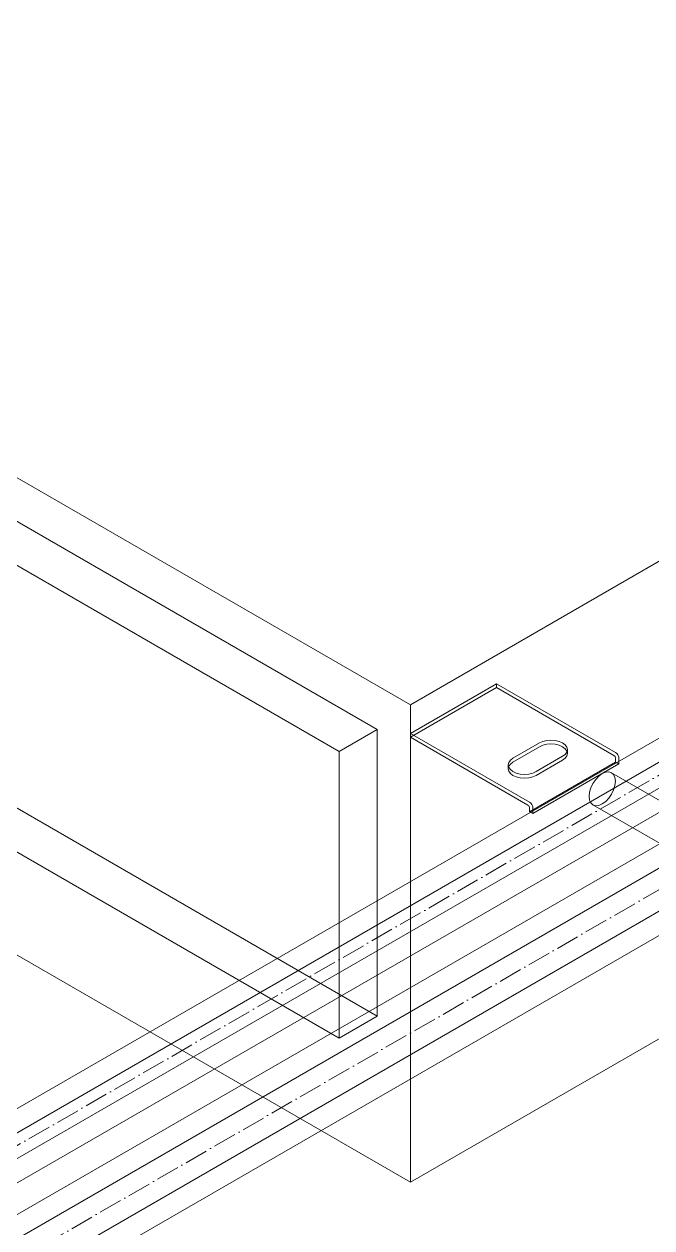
# Model space of a CAD drawing. Header units: millimetres. Extents: x -88595 to 880822, y -1054509 to -148035.
# Drawn here: x 387417 to 387685, y -327502 to -326988 of the extents above; entities that cross this region are included whole.
import ezdxf

# ---------------------------------------------------------------- set-up
doc = ezdxf.new("R2010")
doc.units = ezdxf.units.MM
doc.linetypes.add('$12$ADSK_Осевая', pattern=[14, 10, -2, 0, -2])
for name, color, linetype, lineweight in [('Изоляция', 7, 'Continuous', 18), ('Оборудование', 7, 'Continuous', 18), ('Трубопровод', 7, 'Continuous', 18)]:
    doc.layers.add(name, color=color, linetype=linetype, lineweight=lineweight)

# ---------------------------------------------------------------- blocks, each defined once
blk = doc.blocks.new('$0$ADSK_Канальный блок кондиционера1 - AD242MJERAB-3267365-В_ОВ3_1')
at = {"layer": 'Оборудование'}
for p, q in [((18316.91, 6919.34), (17574.45, 7348)), ((17553.24, 7341.46), (18302.77, 6908.72)), ((18286.51, 6899.33), (17536.97, 7332.08)), ((18302.77, 6786.25), (17553.24, 7218.99)), ((17536.97, 7209.6), (18286.51, 6776.86)), ((18316.91, 6919.34), (18809.76, 7203.89)), ((17574.45, 7143.87), (18316.91, 6715.21)), ((18809.76, 6999.76), (18316.91, 6715.21)), ((18316.91, 6907.09), (18353.68, 6928.32)), ((18353.68, 6928.32), (18404.59, 6898.92)), ((18353.68, 6926.68), (18353.68, 6928.32)), ((18353.68, 6926.68), (18316.91, 6905.46)), ((18403.89, 6897.7), (18353.68, 6926.68)), ((18316.91, 6715.21), (18316.91, 6919.34)), ((18286.51, 6899.33), (18302.77, 6908.72)), ((18302.77, 6908.72), (18302.77, 6786.25)), ((18316.91, 6907.09), (18316.91, 6905.46)), ((18367.82, 6877.69), (18316.91, 6907.09)), ((18316.91, 6905.46), (18367.12, 6876.47)), ((18360.75, 6896.47), (18372.07, 6903.01)), ((18286.51, 6776.86), (18286.51, 6899.33)), ((18372.07, 6901.37), (18360.75, 6894.84)), ((18381.96, 6897.29), (18370.65, 6890.76)), ((18384.02, 6898.52), (18384.02, 6900.15)), ((18358.7, 6893.62), (18358.7, 6891.98)), ((18404.59, 6894.84), (18367.82, 6873.61)), ((18406.01, 6894.02), (18369.24, 6872.8)), ((18370.65, 6889.13), (18381.96, 6895.66)), ((18404.59, 6894.84), (18404.59, 6896.47)), ((18406.01, 6894.02), (18404.59, 6894.84)), ((18406.01, 6896.47), (18406.01, 6894.02)), ((18443.21, 6867.02), (18402.91, 6890.29)), ((18394.97, 6876.53), (18435.27, 6853.26)), ((18367.82, 6875.25), (18367.82, 6873.61)), ((18367.82, 6873.61), (18369.24, 6872.8)), ((18369.24, 6872.8), (18369.24, 6875.25)), ((18302.77, 6786.25), (18286.51, 6776.86))]:
    blk.add_line(p, q, dxfattribs=at)
for points in [[(18372.07, 6903.01, 0), (18373.52, 6903.65, 0), (18375.2, 6904.05, 0), (18377.02, 6904.19, 0), (18378.83, 6904.05, 0), (18380.52, 6903.65, 0), (18381.96, 6903.01, 0), (18383.08, 6902.17, 0), (18383.78, 6901.19, 0), (18384.02, 6900.15, 0), (18383.78, 6899.1, 0), (18383.08, 6898.13, 0), (18381.96, 6897.29, 0)], [(18381.96, 6895.66, 0), (18383.08, 6896.49, 0), (18383.78, 6897.47, 0), (18384.02, 6898.52, 0), (18383.78, 6899.56, 0), (18383.08, 6900.54, 0), (18381.96, 6901.37, 0), (18380.52, 6902.02, 0), (18378.83, 6902.42, 0), (18377.02, 6902.56, 0), (18375.2, 6902.42, 0), (18373.52, 6902.02, 0), (18372.07, 6901.37, 0)], [(18404.59, 6896.47, 0), (18404.57, 6896.7, 0), (18404.5, 6896.94, 0), (18404.39, 6897.17, 0), (18404.24, 6897.39, 0), (18404.07, 6897.57, 0), (18403.89, 6897.7, 0)], [(18404.59, 6898.92, 0), (18404.96, 6898.66, 0), (18405.3, 6898.3, 0), (18405.59, 6897.87, 0), (18405.82, 6897.4, 0), (18405.96, 6896.92, 0), (18406.01, 6896.47, 0)], [(18370.65, 6890.76, 0), (18369.2, 6890.12, 0), (18367.51, 6889.71, 0), (18365.7, 6889.57, 0), (18363.89, 6889.71, 0), (18362.2, 6890.12, 0), (18360.75, 6890.76, 0), (18359.64, 6891.6, 0), (18358.94, 6892.57, 0), (18358.7, 6893.62, 0), (18358.94, 6894.66, 0), (18359.64, 6895.64, 0), (18360.75, 6896.47, 0)], [(18360.75, 6894.84, 0), (18359.64, 6894, 0), (18358.94, 6893.03, 0), (18358.7, 6891.98, 0), (18358.94, 6890.94, 0), (18359.64, 6889.96, 0), (18360.75, 6889.13, 0), (18362.2, 6888.48, 0), (18363.89, 6888.08, 0), (18365.7, 6887.94, 0), (18367.51, 6888.08, 0), (18369.2, 6888.48, 0), (18370.65, 6889.13, 0)], [(18393.32, 6880.17, 0), (18393.51, 6881.96, 0), (18394.07, 6883.84, 0), (18394.97, 6885.7, 0), (18396.13, 6887.4, 0), (18397.48, 6888.83, 0), (18398.94, 6889.89, 0), (18400.39, 6890.51, 0), (18401.74, 6890.65, 0), (18402.91, 6890.29, 0), (18403.8, 6889.46, 0), (18404.36, 6888.22, 0), (18404.55, 6886.65, 0)], [(18404.55, 6886.65, 0), (18404.36, 6884.86, 0), (18403.8, 6882.98, 0), (18402.91, 6881.12, 0), (18401.74, 6879.42, 0), (18400.39, 6877.99, 0), (18398.94, 6876.93, 0), (18397.48, 6876.31, 0), (18396.13, 6876.17, 0), (18394.97, 6876.53, 0), (18394.07, 6877.36, 0), (18393.51, 6878.6, 0), (18393.32, 6880.17, 0)], [(18367.12, 6876.47, 0), (18367.3, 6876.34, 0), (18367.47, 6876.16, 0), (18367.62, 6875.94, 0), (18367.73, 6875.71, 0), (18367.8, 6875.47, 0), (18367.82, 6875.25, 0)], [(18369.24, 6875.25, 0), (18369.19, 6875.7, 0), (18369.05, 6876.17, 0), (18368.82, 6876.64, 0), (18368.53, 6877.07, 0), (18368.19, 6877.43, 0), (18367.82, 6877.69, 0)]]:
    blk.add_polyline3d(points, dxfattribs=at)

msp = doc.modelspace()

# ---------------------------------------------------------------- linework, layer by layer
at = {"layer": 'Изоляция', "color": 190, "true_color": 0x8000ff}
for p, q in [((387945.57, -327144.11), (386797.45, -327806.98)), ((386811.21, -327830.81), (387959.33, -327167.95))]:
    msp.add_line(p, q, dxfattribs=at)
at = {"layer": 'Изоляция', "color": 134, "true_color": 0x00a6a6}
for p, q in [((387925.66, -327200.92), (386789.44, -327856.92)), ((386806.38, -327886.26), (387942.6, -327230.26))]:
    msp.add_line(p, q, dxfattribs=at)
at = {"layer": 'Трубопровод', "color": 190, "true_color": 0x8000ff}
for p, q in [((387950.07, -327151.91), (386799.31, -327816.3)), ((386804.07, -327824.54), (387954.83, -327160.15))]:
    msp.add_line(p, q, dxfattribs=at)
at = {"layer": 'Трубопровод', "color": 190, "linetype": '$12$ADSK_Осевая', "true_color": 0x8000ff}
msp.add_line((387952.45, -327156.03), (386801.69, -327820.42), dxfattribs=at)
msp.add_line((387952.45, -327156.03), (386801.69, -327820.42), dxfattribs=at)
at = {"layer": 'Трубопровод', "color": 134, "true_color": 0x00a6a6}
for p, q in [((387930.16, -327208.72), (386791.84, -327865.93)), ((386799.78, -327879.68), (387938.1, -327222.47))]:
    msp.add_line(p, q, dxfattribs=at)
at = {"layer": 'Трубопровод', "color": 134, "linetype": '$12$ADSK_Осевая', "true_color": 0x00a6a6}
msp.add_line((387934.13, -327215.59), (386795.81, -327872.81), dxfattribs=at)
msp.add_line((387934.13, -327215.59), (386795.81, -327872.81), dxfattribs=at)

# ---------------------------------------------------------------- block references
at = {"layer": 'Оборудование'}
msp.add_blockref('$0$ADSK_Канальный блок кондиционера1 - AD242MJERAB-3267365-В_ОВ3_1', (369264.87, -334197.92), dxfattribs=at)

doc.saveas('drawing.dxf')
